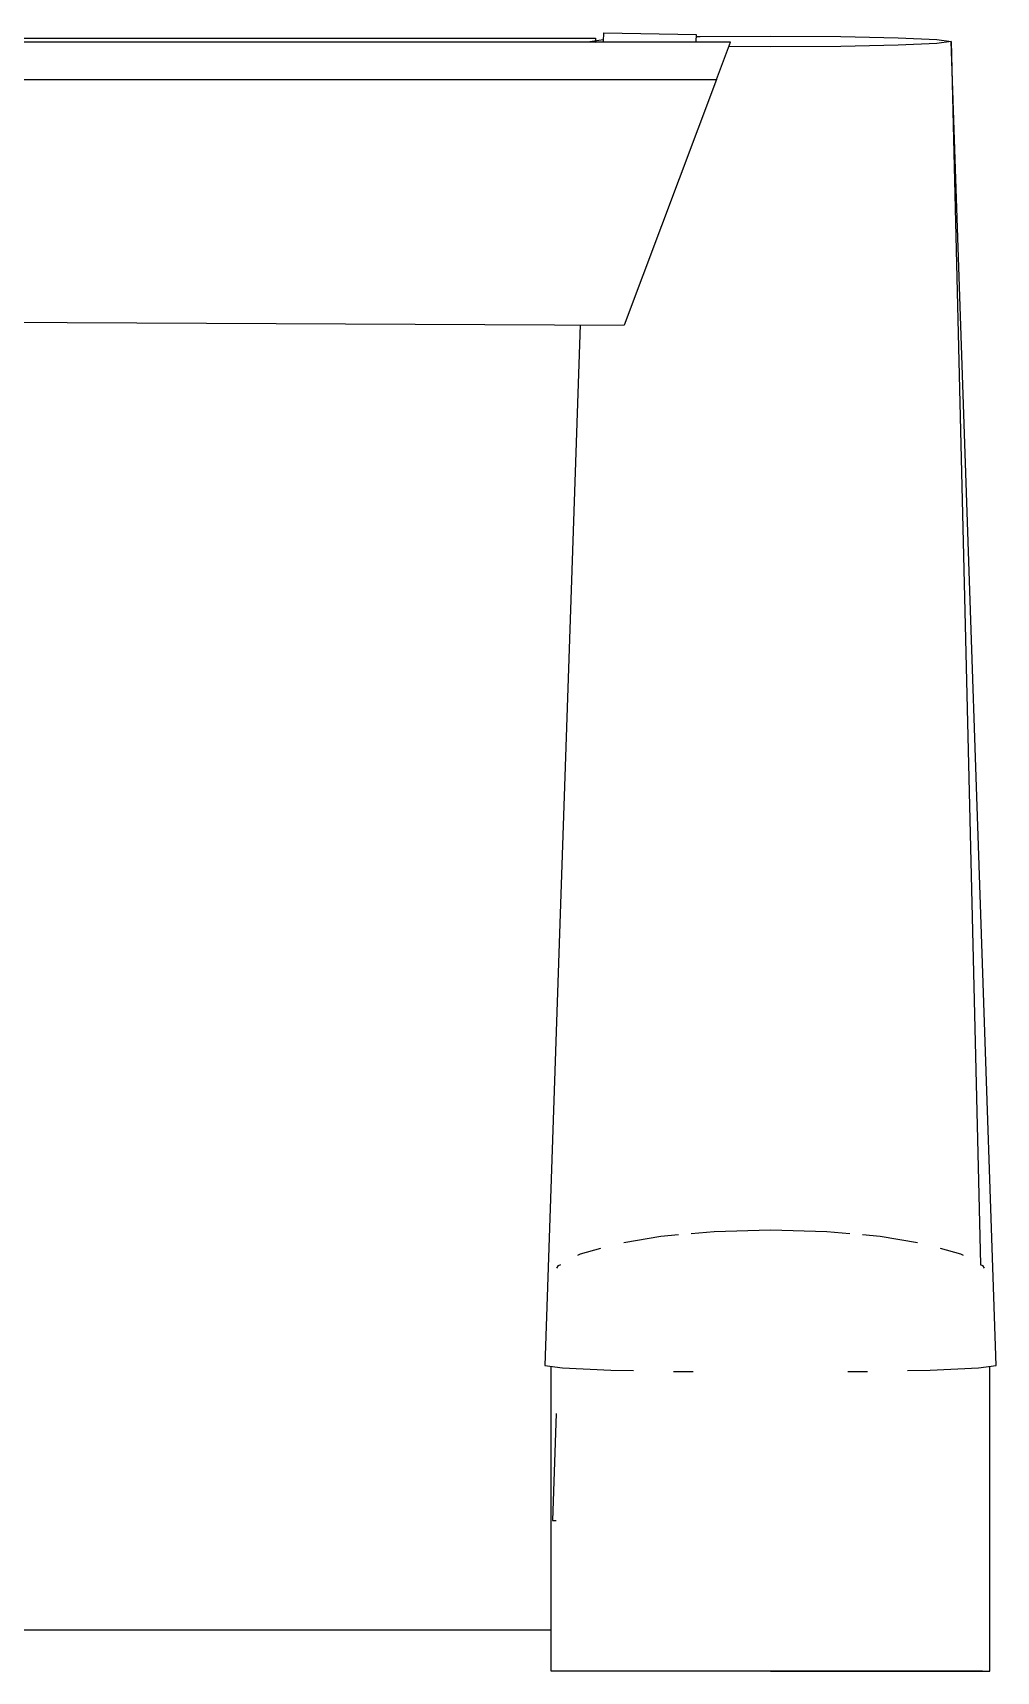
# Model space of a CAD drawing. Header units: millimetres. Extents: x 3103 to 179340, y -10977 to 70536.
# Drawn here: x 154565 to 154973, y 19209 to 19903 of the extents above; entities that cross this region are included whole.
import ezdxf

# ---------------------------------------------------------------- set-up
doc = ezdxf.new("R2010")
doc.units = ezdxf.units.MM
doc.header["$LTSCALE"] = 0.5
doc.layers.add('MEBEL', color=1, linetype='Continuous')

# ---------------------------------------------------------------- blocks, each defined once
blk = doc.blocks.new('m_87')
for p, q in [((-109.533691, 0.101561), (-11.155176, 0.101561)), ((-11.326265, 0), (-10.896289, 0.063378)), ((-11.326265, -0.024414), (-11.326265, 0)), ((-11.326265, 0), (-11.159956, -0.024414)), ((-11.155176, 0.101561), (-11.155176, 0.025195)), ((-10.898435, 0.001466), (-10.889065, 0.273341)), ((-10.889065, 0.273341), (-7.992869, 0.215918)), ((-7.992869, 0.215918), (-8.00029, 0.001466)), ((-7.995015, 0.153226), (-7.865619, 0.15586)), ((-7.865619, 0.15586), (-5.662691, 0.16914)), ((-5.662691, 0.16914), (-3.459668, 0.15586)), ((-3.459668, 0.15586), (-1.659566, 0.119633)), ((-1.659566, 0.119633), (-0.445407, 0.065822)), ((-0.445407, 0.065822), (0, 0)), ((0, 0), (-0.445407, -0.06572)), ((1.415629, -41.519731), (0, 0)), ((0, 0), (0.927055, -38.358885)), ((-6.920504, -0.024414), (-113.785541, -0.024414)), ((-7.357221, -1.18711), (-6.920504, -0.024414)), ((-5.662691, -0.16914), (-6.971871, -0.16123)), ((-3.459668, -0.155759), (-5.662691, -0.16914)), ((-1.659566, -0.119531), (-3.459668, -0.155759)), ((-0.445407, -0.06572), (-1.659566, -0.119531)), ((-113.571774, -1.18711), (-7.357221, -1.18711)), ((-7.357221, -1.18711), (-10.25176, -8.892673)), ((-112.380516, -8.406384), (-10.25176, -8.892673)), ((-11.628381, -8.886118), (-12.741017, -41.519731)), ((-10.267579, -37.666797), (-9.103804, -37.469435)), ((-9.103804, -37.469435), (-8.549118, -37.418943)), ((-8.14765, -37.382424), (-7.429683, -37.31699)), ((-7.429683, -37.31699), (-5.662691, -37.266213)), ((-5.662691, -37.266213), (-3.895699, -37.31699)), ((-3.895699, -37.31699), (-3.177732, -37.382424)), ((-2.776169, -37.418943), (-2.221578, -37.469435)), ((-2.221578, -37.469435), (-1.057809, -37.666797)), ((-11.70361, -38.06777), (-11.62275, -38.024807)), ((-11.62275, -38.024807), (-10.987985, -37.841993)), ((-0.337302, -37.841993), (0.297368, -38.024807)), ((0.297368, -38.024807), (0.378228, -38.06777)), ((-12.359082, -38.474804), (-12.306642, -38.387596)), ((-12.306642, -38.387596), (-12.239253, -38.351858)), ((0.913871, -38.351858), (0.981254, -38.387596)), ((0.981254, -38.387596), (1.033694, -38.474804)), ((-12.741017, -41.519731), (-12.184274, -41.602045)), ((-12.544918, -51.112598), (-12.544918, -41.548735)), ((-12.184274, -41.602045), (-10.666501, -41.669243)), ((-0.658881, -41.669243), (0.858892, -41.602045)), ((0.858892, -41.602045), (1.415629, -41.519731)), ((1.219535, -51.112598), (1.219535, -41.548735)), ((-10.666501, -41.669243), (-9.954977, -41.683596)), ((-8.705663, -41.70869), (-8.416402, -41.714555)), ((-8.416402, -41.714555), (-8.092379, -41.716498)), ((-3.233003, -41.716498), (-2.90898, -41.714555)), ((-2.90898, -41.714555), (-2.619624, -41.70869)), ((-1.370406, -41.683596), (-0.658881, -41.669243)), ((-12.387013, -43.029886), (-12.503027, -46.385151)), ((-12.503027, -46.385151), (-12.387013, -46.387499)), ((-107.925581, -49.814647), (-12.544918, -49.814647)), ((-12.306642, -51.112598), (-12.544918, -51.112598)), ((-11.62275, -51.112598), (-12.306642, -51.112598)), ((-10.53965, -51.112598), (-11.62275, -51.112598)), ((-9.103804, -51.112598), (-10.53965, -51.112598)), ((-7.429683, -51.112598), (-9.103804, -51.112598)), ((-5.662691, -51.112598), (-7.429683, -51.112598)), ((-5.662691, -51.112598), (-2.221578, -51.112598)), ((-2.221578, -51.112598), (-5.662691, -51.112598)), ((-5.662691, -51.112598), (-0.785738, -51.112598)), ((0.297368, -51.112598), (-5.662691, -51.112598)), ((-5.662691, -51.112598), (0.981254, -51.112598)), ((-0.785738, -51.112598), (-2.221578, -51.112598)), ((-0.785738, -51.112598), (0.297368, -51.112598)), ((0.981254, -51.112598), (0.297368, -51.112598)), ((0.981254, -51.112598), (1.219535, -51.112598))]:
    blk.add_line(p, q)

msp = doc.modelspace()

# ---------------------------------------------------------------- block references
at = {"layer": 'MEBEL', "xscale": 13.5, "yscale": 13.5, "zscale": 13.5}
msp.add_blockref('m_87', (154953.42, 19899.1), dxfattribs=at)

doc.saveas('drawing.dxf')
